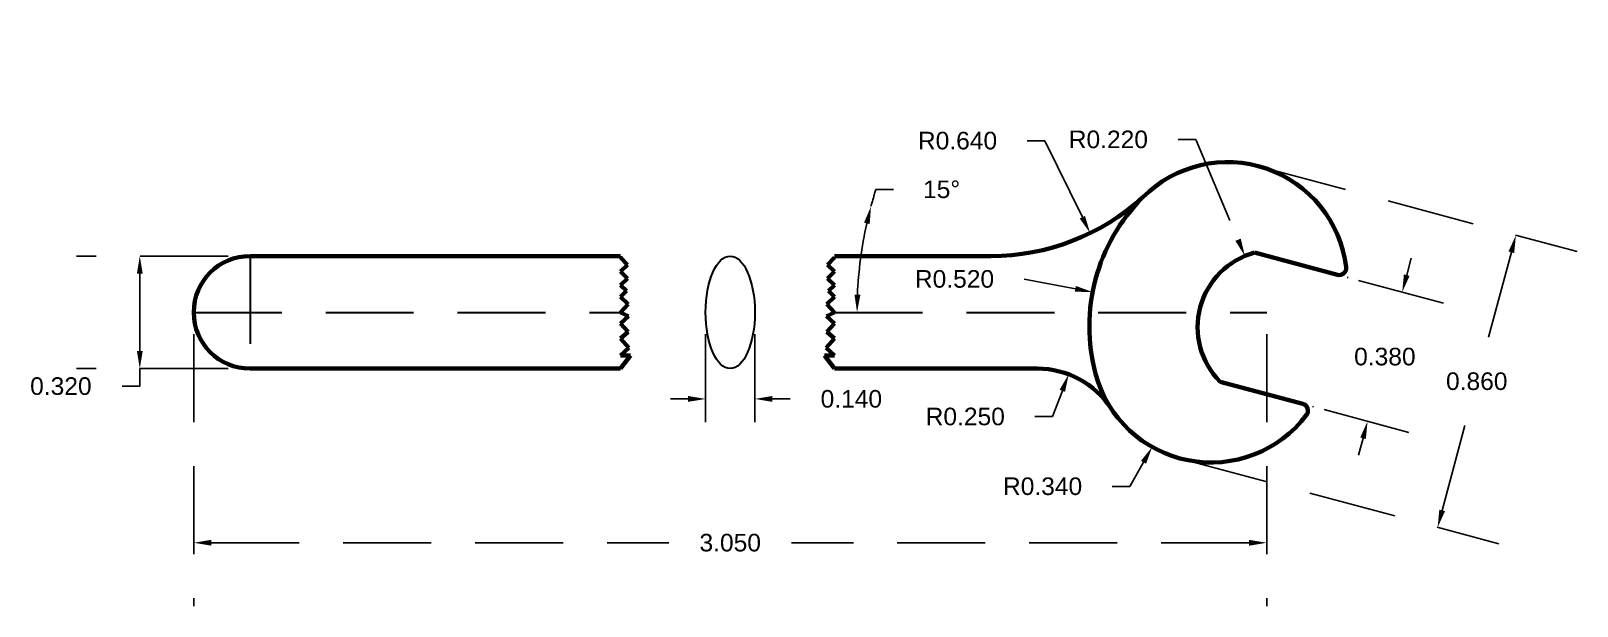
# Model space of a CAD drawing. Header units: metres. Extents: x -3 to 248, y -7 to 39.
# Drawn here: x 243.163 to 247.558, y 11.041 to 12.676 of the extents above.
import ezdxf

# ---------------------------------------------------------------- set-up
doc = ezdxf.new("R2010")
doc.units = ezdxf.units.M
doc.header["$MEASUREMENT"] = 0
doc.linetypes.add('DASHED2', pattern=[0.375, 0.25, -0.125])
doc.layers.add('Layer5', color=170, linetype='Continuous', lineweight=60)
doc.layers.add('Layer6', color=90, linetype='Continuous', lineweight=30)
doc.layers.add('Layer7', color=8, linetype='DASHED2', lineweight=30, plot=False)
doc.layers.add('Layer8', color=50, linetype='DASHED2')
doc.styles.get("Standard").update_dxf_attribs({"font": 'arial.ttf'})
doc.dimstyles.new('new', dxfattribs={"dimtxt": 0.05, "dimasz": 0.05, "dimexe": 0.18, "dimexo": 0.0625, "dimgap": 0.09, "dimtad": 0, "dimtih": 1, "dimtoh": 1, "dimdec": 3, "dimzin": 0, "dimdsep": 46, "dimtxsty": 'Standard', "dimcen": 0, "dimadec": 0, "dimazin": 0, "dimtfac": 1, "dimtdec": 3, "dimtofl": 0, "dimtmove": 0, "dimatfit": 3, "dimfxl": 1, "dimtolj": 1, "dimtzin": 0, "dimarcsym": 0})

# ---------------------------------------------------------------- blocks, each defined once
blk = doc.blocks.new('*D16')
at = {"layer": 'Defpoints', "color": 0, "transparency": 16777216}
for p in [(243.7859, 12.0363), (243.4725, 11.7163), (243.7859, 11.7163)]:
    blk.add_point(p, dxfattribs=at)
at = {"layer": 'Layer8', "color": 0, "lineweight": -2, "transparency": 16777216}
for p, q in [((243.7234, 12.0363), (243.2925, 12.0363)), ((243.4725, 11.9863), (243.4725, 11.7663)), ((243.7234, 11.7163), (243.2925, 11.7163)), ((243.4725, 11.7163), (243.4725, 11.6663)), ((243.4725, 11.6663), (243.4225, 11.6663))]:
    blk.add_line(p, q, dxfattribs=at)
at = {"layer": 'Layer8', "color": 0, "transparency": 16777216}
for points in [[(243.4642, 11.9863), (243.4808, 11.9863), (243.4725, 12.0363)], [(243.4642, 11.7663), (243.4808, 11.7663), (243.4725, 11.7163)]]:
    blk.add_solid(points, dxfattribs=at)
at = {"layer": 'Layer8', "color": 0, "transparency": 16777216, "insert": (243.2482, 11.6663), "char_height": 0.05, "attachment_point": 5}
blk.add_mtext('\\A1;0.320', dxfattribs=at)
blk = doc.blocks.new('*D17')
at = {"layer": 'Defpoints', "color": 0, "transparency": 16777216}
for p in [(243.6259, 11.8763), (246.6759, 11.8763), (246.6759, 11.2212)]:
    blk.add_point(p, dxfattribs=at)
at = {"layer": 'Layer8', "color": 0, "lineweight": -2, "transparency": 16777216}
for p, q in [((243.6259, 11.8138), (243.6259, 11.0412)), ((246.6759, 11.8138), (246.6759, 11.0412)), ((243.6759, 11.2212), (244.9766, 11.2212)), ((246.6259, 11.2212), (245.3252, 11.2212))]:
    blk.add_line(p, q, dxfattribs=at)
at = {"layer": 'Layer8', "color": 0, "transparency": 16777216}
for points in [[(243.6759, 11.2295), (243.6759, 11.2129), (243.6259, 11.2212)], [(246.6259, 11.2295), (246.6259, 11.2129), (246.6759, 11.2212)]]:
    blk.add_solid(points, dxfattribs=at)
at = {"layer": 'Layer8', "color": 0, "transparency": 16777216, "insert": (245.1509, 11.2212), "char_height": 0.05, "attachment_point": 5}
blk.add_mtext('\\A1;3.050', dxfattribs=at)
blk = doc.blocks.new('*D18')
at = {"layer": 'Defpoints', "color": 0, "transparency": 16777216}
for p in [(245.0809, 11.8763), (245.2209, 11.8763), (245.2209, 11.6301)]:
    blk.add_point(p, dxfattribs=at)
at = {"layer": 'Layer8', "color": 0, "lineweight": -2, "transparency": 16777216}
for p, q in [((245.0809, 11.8138), (245.0809, 11.4501)), ((245.2209, 11.8138), (245.2209, 11.4501)), ((245.0309, 11.6301), (244.9809, 11.6301)), ((245.2709, 11.6301), (245.3209, 11.6301))]:
    blk.add_line(p, q, dxfattribs=at)
at = {"layer": 'Layer8', "color": 0, "transparency": 16777216}
for points in [[(245.0309, 11.6385), (245.0309, 11.6218), (245.0809, 11.6301)], [(245.2709, 11.6385), (245.2709, 11.6218), (245.2209, 11.6301)]]:
    blk.add_solid(points, dxfattribs=at)
at = {"layer": 'Layer8', "color": 0, "transparency": 16777216, "insert": (245.4952, 11.6301), "char_height": 0.05, "attachment_point": 5}
blk.add_mtext('\\A1;0.140', dxfattribs=at)
blk = doc.blocks.new('*D19')
at = {"layer": 'Defpoints', "color": 0, "transparency": 16777216}
for p in [(246.8768, 11.9831), (246.7785, 11.616), (246.9626, 11.5667)]:
    blk.add_point(p, dxfattribs=at)
at = {"layer": 'Layer8', "color": 0, "lineweight": -2, "transparency": 16777216}
for p, q in [((247.0739, 11.982), (247.0869, 12.0303)), ((246.9372, 11.9669), (247.2349, 11.8871)), ((246.8389, 11.5999), (247.1365, 11.5201)), ((246.9497, 11.5184), (246.9368, 11.4701))]:
    blk.add_line(p, q, dxfattribs=at)
at = {"layer": 'Layer8', "color": 0, "transparency": 16777216}
for points in [[(247.0659, 11.9842), (247.082, 11.9799), (247.061, 11.9337)], [(246.9417, 11.5205), (246.9577, 11.5162), (246.9626, 11.5667)]]:
    blk.add_solid(points, dxfattribs=at)
at = {"layer": 'Layer8', "color": 0, "transparency": 16777216, "insert": (247.0118, 11.7502), "char_height": 0.05, "attachment_point": 5}
blk.add_mtext('\\A1;0.380', dxfattribs=at)
blk = doc.blocks.new('*D21')
at = {"layer": 'Defpoints', "color": 0, "transparency": 16777216}
for p in [(246.5983, 12.3062), (246.3757, 11.4755), (247.1617, 11.2649)]:
    blk.add_point(p, dxfattribs=at)
at = {"layer": 'Layer8', "color": 0, "lineweight": -2, "transparency": 16777216}
for p, q in [((246.6586, 12.29), (247.5582, 12.049)), ((247.3714, 12.0473), (247.304, 11.7958)), ((247.1747, 11.3132), (247.242, 11.5647)), ((246.436, 11.4593), (247.3356, 11.2183))]:
    blk.add_line(p, q, dxfattribs=at)
at = {"layer": 'Layer8', "color": 0, "transparency": 16777216}
for points in [[(247.3633, 12.0494), (247.3794, 12.0451), (247.3843, 12.0956)], [(247.1666, 11.3153), (247.1827, 11.311), (247.1617, 11.2649)]]:
    blk.add_solid(points, dxfattribs=at)
at = {"layer": 'Layer8', "color": 0, "transparency": 16777216, "insert": (247.273, 11.6802), "char_height": 0.05, "attachment_point": 5}
blk.add_mtext('\\A1;0.860', dxfattribs=at)
blk = doc.blocks.new('*D22')
at = {"layer": 'Defpoints', "color": 0, "transparency": 16777216}
for p in [(245.241, 12.2608), (245.5158, 11.9778), (245.4472, 11.8763), (246.6759, 11.8763), (246.6759, 11.8763)]:
    blk.add_point(p, dxfattribs=at)
at = {"layer": 'Layer8', "color": 0, "lineweight": -2, "transparency": 16777216}
blk.add_line((245.5651, 12.2257), (245.6151, 12.2257), dxfattribs=at)
for start, end in [(162.5397, 165), (167.4603, 177.5397)]:
    blk.add_arc((246.6759, 11.8763), 1.1645, start, end, dxfattribs=at)
at = {"layer": 'Layer8', "color": 0, "transparency": 16777216}
for points in [[(245.5311, 12.1311), (245.5473, 12.1272), (245.5511, 12.1777)], [(245.5208, 11.9261), (245.5041, 11.9265), (245.5114, 11.8763)]]:
    blk.add_solid(points, dxfattribs=at)
at = {"layer": 'Layer8', "color": 0, "transparency": 16777216, "insert": (245.7517, 12.2257), "char_height": 0.05, "attachment_point": 5}
blk.add_mtext('\\A1;15°', dxfattribs=at)
blk = doc.blocks.new('*D23')
at = {"layer": 'Defpoints', "color": 0, "transparency": 16777216}
for p in [(245.8921, 12.6763), (246.1739, 12.1018)]:
    blk.add_point(p, dxfattribs=at)
at = {"layer": 'Layer8', "color": 0, "lineweight": -2, "transparency": 16777216}
for p, q in [((245.9952, 12.3642), (246.0452, 12.3642)), ((246.0452, 12.3642), (246.1519, 12.1466))]:
    blk.add_line(p, q, dxfattribs=at)
at = {"layer": 'Layer8', "color": 0, "transparency": 16777216}
blk.add_solid([(246.1594, 12.1503), (246.1444, 12.143), (246.1739, 12.1018)], dxfattribs=at)
at = {"layer": 'Layer8', "color": 0, "transparency": 16777216, "insert": (245.797, 12.3642), "char_height": 0.05, "attachment_point": 5}
blk.add_mtext('\\A1;R0.640', dxfattribs=at)
blk = doc.blocks.new('*D24')
at = {"layer": 'Defpoints', "color": 0, "transparency": 16777216}
for p in [(246.1128, 11.7001), (246.0241, 11.4663)]:
    blk.add_point(p, dxfattribs=at)
at = {"layer": 'Layer8', "color": 0, "lineweight": -2, "transparency": 16777216}
for p, q in [((246.0672, 11.5799), (246.095, 11.6533)), ((246.0172, 11.5799), (246.0672, 11.5799))]:
    blk.add_line(p, q, dxfattribs=at)
at = {"layer": 'Layer8', "color": 0, "transparency": 16777216}
blk.add_solid([(246.0872, 11.6563), (246.1028, 11.6504), (246.1128, 11.7001)], dxfattribs=at)
at = {"layer": 'Layer8', "color": 0, "transparency": 16777216, "insert": (245.819, 11.5799), "char_height": 0.05, "attachment_point": 5}
blk.add_mtext('\\A1;R0.250', dxfattribs=at)
blk = doc.blocks.new('*D25')
at = {"layer": 'Defpoints', "color": 0, "transparency": 16777216}
for p in [(246.5178, 11.7894), (246.3503, 11.4935)]:
    blk.add_point(p, dxfattribs=at)
at = {"layer": 'Layer8', "color": 0, "lineweight": -2, "transparency": 16777216}
for p, q in [((246.287, 11.3816), (246.3257, 11.45)), ((246.237, 11.3816), (246.287, 11.3816))]:
    blk.add_line(p, q, dxfattribs=at)
at = {"layer": 'Layer8', "color": 0, "transparency": 16777216}
blk.add_solid([(246.3185, 11.4541), (246.333, 11.4459), (246.3503, 11.4935)], dxfattribs=at)
at = {"layer": 'Layer8', "color": 0, "transparency": 16777216, "insert": (246.0388, 11.3816), "char_height": 0.05, "attachment_point": 5}
blk.add_mtext('\\A1;R0.340', dxfattribs=at)
blk = doc.blocks.new('*D26')
at = {"layer": 'Defpoints', "color": 0, "transparency": 16777216}
for p in [(246.181, 11.9338), (246.6917, 11.836)]:
    blk.add_point(p, dxfattribs=at)
at = {"layer": 'Layer8', "color": 0, "lineweight": -2, "transparency": 16777216}
blk.add_line((245.9866, 11.971), (246.1319, 11.9432), dxfattribs=at)
at = {"layer": 'Layer8', "color": 0, "transparency": 16777216}
blk.add_solid([(246.1334, 11.9513), (246.1303, 11.935), (246.181, 11.9338)], dxfattribs=at)
at = {"layer": 'Layer8', "color": 0, "transparency": 16777216, "insert": (245.7884, 11.971), "char_height": 0.05, "attachment_point": 5}
blk.add_mtext('\\A1;R0.520', dxfattribs=at)
blk = doc.blocks.new('*D27')
at = {"layer": 'Defpoints', "color": 0, "transparency": 16777216}
for p in [(246.6139, 12.0366), (246.6995, 11.8339)]:
    blk.add_point(p, dxfattribs=at)
at = {"layer": 'Layer8', "color": 0, "lineweight": -2, "transparency": 16777216}
for p, q in [((246.424, 12.3677), (246.474, 12.3677)), ((246.474, 12.3677), (246.5944, 12.0826))]:
    blk.add_line(p, q, dxfattribs=at)
at = {"layer": 'Layer8', "color": 0, "transparency": 16777216}
blk.add_solid([(246.6021, 12.0859), (246.5867, 12.0794), (246.6139, 12.0366)], dxfattribs=at)
at = {"layer": 'Layer8', "color": 0, "transparency": 16777216, "insert": (246.2258, 12.3677), "char_height": 0.05, "attachment_point": 5}
blk.add_mtext('\\A1;R0.220', dxfattribs=at)

msp = doc.modelspace()

# ---------------------------------------------------------------- linework, layer by layer
for p, q in [((246.5411, 12.3025), (246.5411, 12.3063)), ((246.3232, 12.2034), (246.324, 12.2037)), ((246.9042, 11.9758), (246.907, 11.975)), ((246.8058, 11.6087), (246.8086, 11.6079)), ((246.5411, 11.4463), (246.5411, 11.4502))]:
    msp.add_line(p, q)
at = {"layer": 'Layer5'}
for p, q in [((246.6415, 12.0461), (246.8768, 11.9831)), ((243.7859, 12.0363), (244.839, 12.0363)), ((244.839, 12.0363), (244.839, 12.0318)), ((244.8584, 12.0117), (244.839, 12.0318)), ((244.839, 11.9928), (244.8584, 12.0117)), ((245.4277, 12.0117), (245.4472, 12.0318)), ((245.4472, 11.9928), (245.4277, 12.0117)), ((245.4472, 12.0363), (245.8921, 12.0363)), ((244.8585, 11.9727), (244.839, 11.9928)), ((244.839, 11.9538), (244.8585, 11.9727)), ((245.4277, 11.9727), (245.4472, 11.9928)), ((245.4472, 11.9538), (245.4277, 11.9727)), ((244.8556, 11.9376), (244.839, 11.9538)), ((244.839, 11.9205), (244.8556, 11.9376)), ((244.8611, 11.8991), (244.839, 11.9205)), ((245.4251, 11.8991), (245.4472, 11.9205)), ((245.4306, 11.9376), (245.4472, 11.9538)), ((245.4472, 11.9205), (245.4306, 11.9376)), ((244.839, 11.8763), (244.8611, 11.8991)), ((244.8616, 11.8656), (244.839, 11.8763)), ((245.4245, 11.8656), (245.4472, 11.8763)), ((245.4472, 11.8763), (245.4251, 11.8991)), ((244.839, 11.8448), (244.8616, 11.8656)), ((244.8605, 11.8213), (244.839, 11.8448)), ((245.4472, 11.8448), (245.4245, 11.8656)), ((245.4257, 11.8213), (245.4472, 11.8448)), ((244.839, 11.8015), (244.8605, 11.8213)), ((244.8628, 11.7756), (244.839, 11.8015)), ((245.4234, 11.7756), (245.4472, 11.8015)), ((245.4472, 11.8015), (245.4257, 11.8213)), ((244.839, 11.7537), (244.8628, 11.7756)), ((244.839, 11.7163), (244.8671, 11.7537)), ((244.8671, 11.7537), (244.839, 11.7537)), ((245.4472, 11.7163), (245.419, 11.7537)), ((245.419, 11.7537), (245.4472, 11.7537)), ((245.4472, 11.7537), (245.4234, 11.7756)), ((243.7859, 11.7163), (244.839, 11.7163)), ((245.4472, 11.7163), (246.0241, 11.7163)), ((246.5432, 11.6791), (246.7785, 11.616))]:
    msp.add_line(p, q, dxfattribs=at)
for centre, radius, start, end in [((246.5644, 11.9633), 0.34, 7.0243, 135), ((245.8921, 12.6763), 0.64, 270, 312.3563), ((246.6917, 11.836), 0.52, 135, 195), ((246.6995, 11.8339), 0.22, 105.2726, 224.7274), ((243.7859, 11.8763), 0.16, 90, 270), ((246.882, 12.0024), 0.02, 255, 7.0243), ((246.0241, 11.4663), 0.25, 33.2005, 90), ((246.5178, 11.7894), 0.34, 195, 322.9757), ((246.7733, 11.5967), 0.02, 322.9757, 75)]:
    msp.add_arc(centre, radius, start, end, dxfattribs=at)
at = {"layer": 'Layer6'}
msp.add_ellipse((245.1509, 11.8763), major_axis=(0, -0.16), ratio=0.4375, dxfattribs=at)
at = {"layer": 'Layer7'}
for p, q in [((243.7859, 12.0363), (243.7859, 11.7163)), ((243.6259, 11.8763), (244.839, 11.8763)), ((245.4472, 11.8763), (246.6759, 11.8763))]:
    msp.add_line(p, q, dxfattribs=at)

# ---------------------------------------------------------------- dimensions: what is measured, and where the dimension line sits
at = {"layer": 'Layer8'}
for center, mpoint, picture, middle in [((245.8921, 12.6763), (246.1739, 12.1018), '*D23', (245.797, 12.3642)), ((246.6995, 11.8339), (246.6139, 12.0366), '*D27', (246.2258, 12.3677)), ((246.6917, 11.836), (246.181, 11.9338), '*D26', (245.9866, 11.971)), ((246.5178, 11.7894), (246.3503, 11.4935), '*D25', (246.0388, 11.3816)), ((246.0241, 11.4663), (246.1128, 11.7001), '*D24', (245.819, 11.5799))]:
    dim = msp.add_radius_dim(center=center, mpoint=mpoint, dimstyle='new', dxfattribs=at)
    dim.commit()
    dim.dimension.update_dxf_attribs({"geometry": picture, "text_midpoint": middle, "dimtype": 164})
for p1, p2, distance, picture, middle in [((246.5983, 12.3062), (246.3757, 11.4755), 0.8138, '*D21', (247.273, 11.6802)), ((246.8768, 11.9831), (246.7785, 11.616), 0.1907, '*D19', (247.0118, 11.7502))]:
    dim = msp.add_aligned_dim(p1=p1, p2=p2, distance=distance, dimstyle='new', dxfattribs=at)
    dim.commit()
    dim.dimension.update_dxf_attribs({"geometry": picture, "text_midpoint": middle})
dim = msp.add_angular_dim_2l(base=(245.5158, 11.9778), line1=((246.6759, 11.8763), (245.241, 12.2608)), line2=((245.4472, 11.8763), (246.6759, 11.8763)), dimstyle='new', dxfattribs=at)
dim.commit()
dim.dimension.update_dxf_attribs({"geometry": '*D22', "text_midpoint": (245.7517, 12.2257)})
dim = msp.add_linear_dim(base=(243.4725, 11.7163), p1=(243.7859, 12.0363), p2=(243.7859, 11.7163), angle=90, dimstyle='new', dxfattribs=at)
dim.commit()
dim.dimension.update_dxf_attribs({"geometry": '*D16', "text_midpoint": (243.2482, 11.6663)})
for base, p1, p2, picture, middle in [((246.6759, 11.2212), (243.6259, 11.8763), (246.6759, 11.8763), '*D17', (245.1509, 11.2212)), ((245.2209, 11.6301), (245.0809, 11.8763), (245.2209, 11.8763), '*D18', (245.4952, 11.6301))]:
    dim = msp.add_linear_dim(base=base, p1=p1, p2=p2, dimstyle='new', dxfattribs=at)
    dim.commit()
    dim.dimension.update_dxf_attribs({"geometry": picture, "text_midpoint": middle})

doc.saveas('drawing.dxf')
